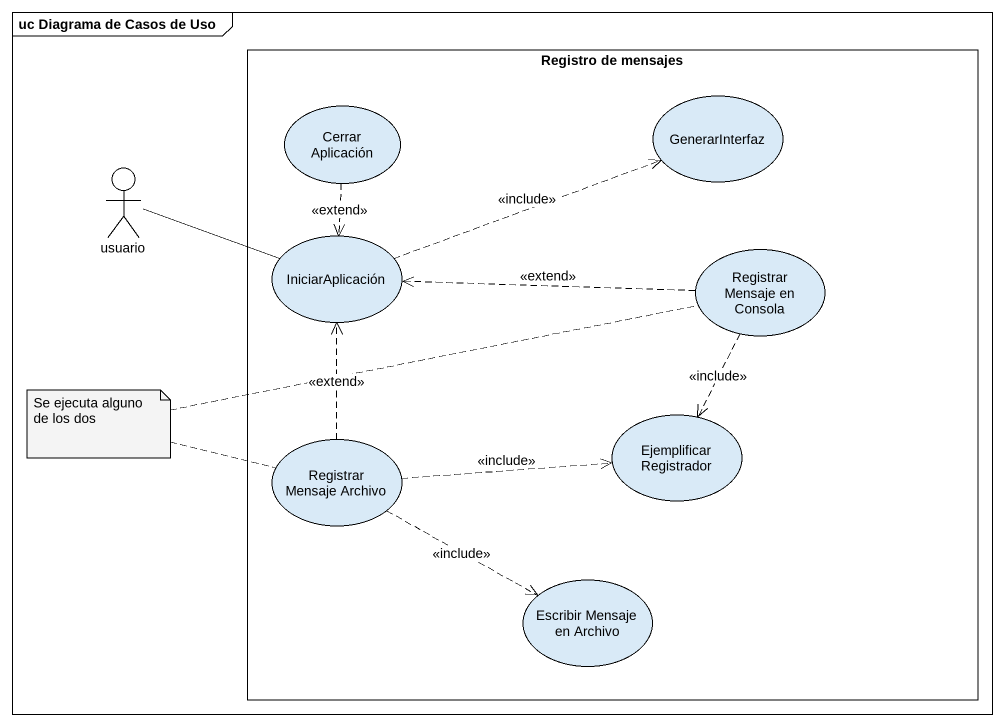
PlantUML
@startuml
mainframe uc Diagrama de Casos de Uso
rectangle "Registro de mensajes" as Registro_de_mensajes {
  usecase "Cerrar Aplicación" as Cerrar_Aplicación
  usecase GenerarInterfaz
  usecase IniciarAplicación
  usecase "Registrar Mensaje en Consola" as Registrar_Mensaje_en_Consola
  usecase "Ejemplificar Registrador" as Ejemplificar_Registrador
  usecase "Registrar Mensaje Archivo" as Registrar_Mensaje_Archivo
  usecase "Escribir Mensaje en Archivo" as Escribir_Mensaje_en_Archivo
}
actor usuario
Cerrar_Aplicación ..> IniciarAplicación : <<extend>>
usuario -right- IniciarAplicación
IniciarAplicación .right.> GenerarInterfaz : <<include>>
Registrar_Mensaje_en_Consola .left.> IniciarAplicación : <<extend>>
Registrar_Mensaje_en_Consola ..> Ejemplificar_Registrador : <<include>>
Registrar_Mensaje_Archivo .up.> IniciarAplicación : <<extend>>
Registrar_Mensaje_Archivo .right.> Ejemplificar_Registrador : <<include>>
Registrar_Mensaje_Archivo .right.> Escribir_Mensaje_en_Archivo : <<include>>
note as N1
  Se ejecuta alguno de los dos
end note
N1 .. Registrar_Mensaje_Archivo
N1 .. Registrar_Mensaje_en_Consola
@enduml
